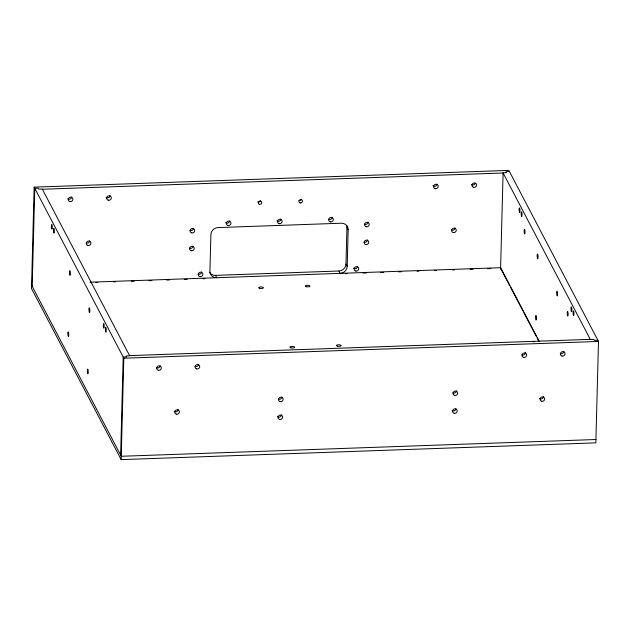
<?xml version="1.0" encoding="UTF-8"?>
<svg xmlns="http://www.w3.org/2000/svg" width="630" height="630" viewBox="0 0 630 630"><rect width="100%" height="100%" fill="white"/><g stroke="black" fill="none" stroke-linecap="round" stroke-linejoin="round"><path stroke-width="0.94" d="M34.154 187.149L31.5 288.548L121.165 459.616L595.846 442.851L598.5 341.452L508.835 170.383L34.154 187.149L123.819 358.218L121.165 459.616M32.201 286.382L34.768 188.323L38.265 188.197L38.776 189.181L42.265 189.055L129.67 355.816L126.181 355.942L126.693 356.919L123.204 357.045L120.637 455.096M209.538 272.239A7.087 6.576 -27.7 0 0 215.499 275.373L338.822 271.01L340.05 273.365A7.087 6.576 -27.7 0 0 347.209 266.427L345.98 264.08L346.941 227.312A7.087 6.576 -27.7 0 0 346.744 225.587M347.209 266.427L348.169 229.659L346.941 227.312M500.574 269.073L503.087 172.982L42.367 189.252M509.449 171.557L505.961 171.683L506.473 172.659L502.984 172.785L590.389 339.546L593.877 339.42L594.397 340.405L597.886 340.279M89.988 282.193L500.606 267.695L539.414 341.728M95.862 282.547L97.831 282.476M113.55 281.917L115.511 281.846M131.229 281.295L134.174 281.193M148.916 280.673L151.862 280.563M166.596 280.043L169.541 279.94M184.275 279.421L187.22 279.318M202.939 278.759L204.907 278.688M345.382 273.727L347.343 273.664M363.061 273.105L366.014 273.003M380.748 272.483L383.694 272.38M398.428 271.861L401.373 271.75M417.091 271.199L419.06 271.128M434.779 270.577L436.74 270.506M452.458 269.947L454.419 269.876M470.137 269.325L473.083 269.223M487.825 268.703L490.77 268.593M129.567 355.619L590.286 339.349M123.819 358.218L598.5 341.452M595.933 439.512L121.251 456.277L31.587 285.201M500.59 268.246L509.725 285.673M510.639 287.414L522.963 310.929M523.876 312.669L536.201 336.192M537.114 337.932L538.941 341.421M215.499 275.373L216.728 277.72A7.087 6.576 -27.7 0 1 209.924 271.278L210.885 234.51A7.087 6.576 -27.7 0 1 218.043 227.58L341.365 223.217A7.087 6.576 -27.7 0 1 348.169 229.659M281.452 414.823A2.362 2.189 -27.7 0 1 277.436 416.54M281.917 396.995A2.362 2.189 -27.7 0 1 278.373 399.05M456.435 390.836A2.362 2.189 -27.7 0 1 452.891 392.884M455.962 408.665A2.362 2.189 -27.7 0 1 451.954 410.382M160.107 365.676A2.362 2.189 -27.7 0 1 156.563 367.731M198.497 364.321A2.362 2.189 -27.7 0 1 194.961 366.377M178.14 409.571A2.362 2.189 -27.7 0 1 174.124 411.288M525.365 352.202A2.362 2.189 -27.7 0 1 521.884 354.824M563.818 351.414A2.362 2.189 -27.7 0 1 560.275 353.469M543.454 396.664A2.362 2.189 -27.7 0 1 539.445 398.38M260.403 200.742A1.772 1.646 -27.7 0 1 257.812 201.844M301.116 199.3A1.772 1.646 -27.7 0 1 298.951 200.56M193.481 228.28A2.362 2.189 -27.7 0 1 189.945 230.328M193.016 246.109A2.362 2.189 -27.7 0 1 189.472 248.157M367.999 222.114A2.362 2.189 -27.7 0 1 364.455 224.17M367.534 239.943A2.362 2.189 -27.7 0 1 363.99 241.999M436.992 184.054A2.362 2.189 -27.7 0 1 432.983 185.771M455.025 227.95A2.362 2.189 -27.7 0 1 451.482 229.997M475.296 183.275A2.362 2.189 -27.7 0 1 471.374 184.417M71.678 196.954A2.362 2.189 -27.7 0 1 67.662 198.671M89.704 240.849A2.362 2.189 -27.7 0 1 86.16 242.904M110.069 195.599A2.362 2.189 -27.7 0 1 106.053 197.316M345.98 264.08A7.087 6.576 -27.7 0 1 338.822 271.01M229.714 220.878A2.362 2.189 -27.7 0 1 225.698 222.595M280.901 219.067A2.362 2.189 -27.7 0 1 276.885 220.784M332.097 217.255A2.362 2.189 -27.7 0 1 328.553 219.311M357.541 266.459A2.362 2.189 -27.7 0 1 353.524 268.175M201.639 271.963A2.362 2.189 -27.7 0 1 198.096 274.018M532.878 341.736A2.362 0.787 1.5 0 1 534.681 341.751M105.438 328.395A2.362 0.409 88 0 0 105.871 332.089A2.362 0.409 88 0 0 106.155 328.71A2.362 0.409 88 0 0 105.438 328.395M103.391 324.481A2.362 0.409 88 0 0 103.824 328.175A2.362 0.409 88 0 0 104.1 324.796A2.362 0.409 88 0 0 103.391 324.481M53.534 229.359A2.362 0.409 88 0 0 53.959 233.045A2.362 0.409 88 0 0 54.243 229.666A2.362 0.409 88 0 0 53.534 229.359M51.479 225.445A2.362 0.409 88 0 0 51.912 229.131A2.362 0.409 88 0 0 52.188 225.753A2.362 0.409 88 0 0 51.479 225.445M89.043 308.81A2.362 0.409 88 0 0 89.476 312.504A2.362 0.409 88 0 0 89.751 309.125A2.362 0.409 88 0 0 89.043 308.81M87.436 370.093A2.362 0.409 88 0 0 87.869 373.787A2.362 0.409 88 0 0 88.153 370.409A2.362 0.409 88 0 0 87.436 370.093M67.945 332.908A2.362 0.409 88 0 0 68.379 336.593A2.362 0.409 88 0 0 68.662 333.215A2.362 0.409 88 0 0 67.945 332.908M69.552 271.625A2.362 0.409 88 0 0 69.985 275.31A2.362 0.409 88 0 0 70.261 271.932A2.362 0.409 88 0 0 69.552 271.625M454.206 413.264A2.362 2.189 -27.7 0 0 457.128 410.437A2.362 2.189 -27.7 0 0 453.261 409.579A2.362 2.189 -27.7 0 0 454.206 413.264M454.679 395.435A2.362 2.189 -27.7 0 0 457.601 392.608A2.362 2.189 -27.7 0 0 453.734 391.75A2.362 2.189 -27.7 0 0 454.679 395.435M280.161 401.601A2.362 2.189 -27.7 0 0 283.083 398.774A2.362 2.189 -27.7 0 0 279.216 397.908A2.362 2.189 -27.7 0 0 280.161 401.601M279.696 419.43A2.362 2.189 -27.7 0 0 282.618 416.603A2.362 2.189 -27.7 0 0 278.751 415.737A2.362 2.189 -27.7 0 0 279.696 419.43M158.351 370.282A2.362 2.189 -27.7 0 0 161.272 367.447A2.362 2.189 -27.7 0 0 157.405 366.589A2.362 2.189 -27.7 0 0 158.351 370.282M196.749 368.928A2.362 2.189 -27.7 0 0 199.671 366.093A2.362 2.189 -27.7 0 0 195.804 365.235A2.362 2.189 -27.7 0 0 196.749 368.928M176.384 414.178A2.362 2.189 -27.7 0 0 179.306 411.343A2.362 2.189 -27.7 0 0 175.439 410.484A2.362 2.189 -27.7 0 0 176.384 414.178M523.672 357.375A2.362 2.189 -27.7 0 0 526.593 354.548A2.362 2.189 -27.7 0 0 522.727 353.69A2.362 2.189 -27.7 0 0 523.672 357.375M562.062 356.021A2.362 2.189 -27.7 0 0 564.984 353.194A2.362 2.189 -27.7 0 0 561.117 352.327A2.362 2.189 -27.7 0 0 562.062 356.021M541.698 401.271A2.362 2.189 -27.7 0 0 544.619 398.443A2.362 2.189 -27.7 0 0 540.753 397.577A2.362 2.189 -27.7 0 0 541.698 401.271M259.466 204.348A1.772 1.646 -27.7 0 0 261.655 202.222A1.772 1.646 -27.7 0 0 258.757 201.576A1.772 1.646 -27.7 0 0 259.466 204.348M300.179 202.907A1.772 1.646 -27.7 0 0 302.376 200.789A1.772 1.646 -27.7 0 0 299.47 200.143A1.772 1.646 -27.7 0 0 300.179 202.907M191.733 232.88A2.362 2.189 -27.7 0 0 194.654 230.052A2.362 2.189 -27.7 0 0 190.788 229.194A2.362 2.189 -27.7 0 0 191.733 232.88M191.26 250.709A2.362 2.189 -27.7 0 0 194.182 247.881A2.362 2.189 -27.7 0 0 190.315 247.015A2.362 2.189 -27.7 0 0 191.26 250.709M365.778 244.55A2.362 2.189 -27.7 0 0 368.7 241.715A2.362 2.189 -27.7 0 0 364.833 240.857A2.362 2.189 -27.7 0 0 365.778 244.55M366.243 226.721A2.362 2.189 -27.7 0 0 369.164 223.886A2.362 2.189 -27.7 0 0 365.298 223.028A2.362 2.189 -27.7 0 0 366.243 226.721M435.235 188.661A2.362 2.189 -27.7 0 0 438.157 185.826A2.362 2.189 -27.7 0 0 434.291 184.968A2.362 2.189 -27.7 0 0 435.235 188.661M453.269 232.549A2.362 2.189 -27.7 0 0 456.191 229.722A2.362 2.189 -27.7 0 0 452.324 228.855A2.362 2.189 -27.7 0 0 453.269 232.549M473.634 187.299A2.362 2.189 -27.7 0 0 476.556 184.472A2.362 2.189 -27.7 0 0 472.689 183.613A2.362 2.189 -27.7 0 0 473.634 187.299M69.922 201.561A2.362 2.189 -27.7 0 0 72.844 198.733A2.362 2.189 -27.7 0 0 68.977 197.867A2.362 2.189 -27.7 0 0 69.922 201.561M87.948 245.456A2.362 2.189 -27.7 0 0 90.87 242.621A2.362 2.189 -27.7 0 0 87.003 241.762A2.362 2.189 -27.7 0 0 87.948 245.456M108.313 200.206A2.362 2.189 -27.7 0 0 111.234 197.371A2.362 2.189 -27.7 0 0 107.368 196.513A2.362 2.189 -27.7 0 0 108.313 200.206M227.958 225.477A2.362 2.189 -27.7 0 0 230.879 222.65A2.362 2.189 -27.7 0 0 227.013 221.791A2.362 2.189 -27.7 0 0 227.958 225.477M279.145 223.674A2.362 2.189 -27.7 0 0 282.067 220.839A2.362 2.189 -27.7 0 0 278.2 219.98A2.362 2.189 -27.7 0 0 279.145 223.674M330.341 221.862A2.362 2.189 -27.7 0 0 333.262 219.035A2.362 2.189 -27.7 0 0 329.395 218.169A2.362 2.189 -27.7 0 0 330.341 221.862M355.785 271.058A2.362 2.189 -27.7 0 0 358.706 268.23A2.362 2.189 -27.7 0 0 354.84 267.372A2.362 2.189 -27.7 0 0 355.785 271.058M199.883 276.57A2.362 2.189 -27.7 0 0 202.805 273.735A2.362 2.189 -27.7 0 0 198.938 272.877A2.362 2.189 -27.7 0 0 199.883 276.57M567.307 312.456A2.362 0.409 88 0 0 567.74 316.142A2.362 0.409 88 0 0 568.024 312.764A2.362 0.409 88 0 0 567.307 312.456M524.223 230.249A2.362 0.409 88 0 0 524.656 233.935A2.362 0.409 88 0 0 524.932 230.556A2.362 0.409 88 0 0 524.223 230.249M573.142 311.882A2.362 0.409 88 0 0 573.576 315.567A2.362 0.409 88 0 0 573.851 312.189A2.362 0.409 88 0 0 573.142 311.882M571.087 307.968A2.362 0.409 88 0 0 571.52 311.653A2.362 0.409 88 0 0 571.804 308.275A2.362 0.409 88 0 0 571.087 307.968M521.231 212.838A2.362 0.409 88 0 0 521.664 216.531A2.362 0.409 88 0 0 521.947 213.153A2.362 0.409 88 0 0 521.231 212.838M519.183 208.924A2.362 0.409 88 0 0 519.608 212.617A2.362 0.409 88 0 0 519.892 209.239A2.362 0.409 88 0 0 519.183 208.924M537.248 255.103A2.362 0.409 88 0 0 537.681 258.796A2.362 0.409 88 0 0 537.965 255.418A2.362 0.409 88 0 0 537.248 255.103M535.65 316.386A2.362 0.409 88 0 0 536.075 320.079A2.362 0.409 88 0 0 536.358 316.701A2.362 0.409 88 0 0 535.65 316.386M556.747 292.296A2.362 0.409 88 0 0 557.172 295.982A2.362 0.409 88 0 0 557.456 292.603A2.362 0.409 88 0 0 556.747 292.296M259.718 288.327A2.362 0.787 1.5 0 0 263.427 287.839A2.362 0.787 1.5 0 0 260.072 286.981A2.362 0.787 1.5 0 0 259.718 288.327M306.251 286.682A2.362 0.787 1.5 0 0 309.96 286.193A2.362 0.787 1.5 0 0 306.613 285.335A2.362 0.787 1.5 0 0 306.251 286.682M337.444 346.185A2.362 0.787 1.5 0 0 341.153 345.697A2.362 0.787 1.5 0 0 337.798 344.838A2.362 0.787 1.5 0 0 337.444 346.185M290.902 347.831A2.362 0.787 1.5 0 0 294.612 347.343A2.362 0.787 1.5 0 0 291.265 346.484A2.362 0.787 1.5 0 0 290.902 347.831"/></g></svg>
